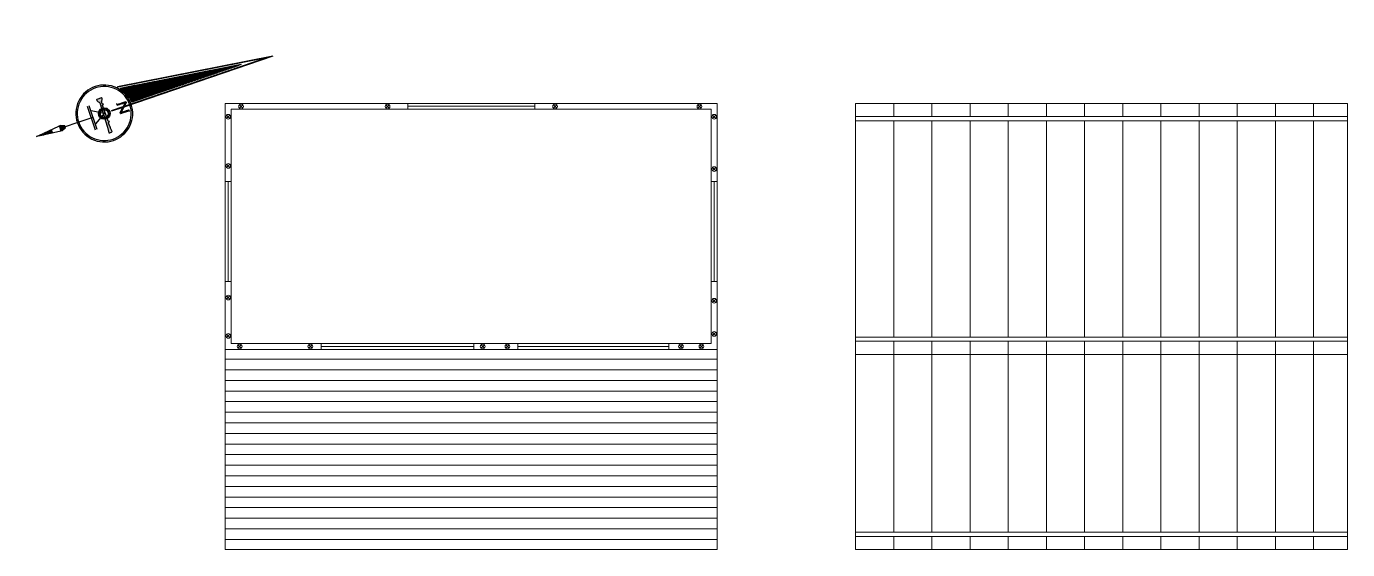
# Model space of a CAD drawing. Header units: millimetres. Extents: x -23978 to 678800, y -72710 to 21371.
# Drawn here: x 344331 to 359908, y 15131 to 21298 of the extents above; entities that cross this region are included whole.
import ezdxf

# ---------------------------------------------------------------- set-up
doc = ezdxf.new("R2010")
doc.units = ezdxf.units.MM
doc.header["$MEASUREMENT"] = 0
doc.layers.add('Hatch', color=7, linetype='Continuous', lineweight=0, true_color=0x6e6e6e)
doc.layers.add('Main', color=6, linetype='Continuous', lineweight=13)
doc.layers.add('window', color=5, linetype='Continuous', lineweight=5)
doc.layers.add('§-TEXT-SMALL', color=1, linetype='Continuous')
pattern_1 = [(45, (-1.783912, 1.672714), (-0.01160097, 0.01160097), []), (135, (-1.783912, 1.672714), (-0.01160097, -0.01160097), [])]

# ---------------------------------------------------------------- blocks, each defined once
blk = doc.blocks.new('North Arrow')
h = blk.add_hatch()
h.set_pattern_fill('ANSI37', color=0, scale=0.13125, angle=360, style=0)
h.set_pattern_definition(pattern_1)
edge = h.paths.add_edge_path()
edge.add_line((-0.029, 3.228), (-0.276, 1.411))
edge.add_arc((0, 1.065), 0.443, 93.7986, 128.5532, ccw=False)
edge.add_line((-0.029, 1.507), (-0.029, 3.228))
h = blk.add_hatch()
h.set_pattern_fill('ANSI37', color=0, scale=0.13125, angle=360, style=0)
h.set_pattern_definition(pattern_1)
h.paths.add_polyline_path([(-0.053, 1.413), (-0.066, 1.426), (-0.066, 1.288), (-0.053, 1.288)])
h = blk.add_hatch()
h.set_pattern_fill('ANSI37', color=0, scale=0.13125, angle=360, style=0)
h.set_pattern_definition(pattern_1)
h.paths.add_polyline_path([(0.079, 1.426), (0.066, 1.426), (0.066, 1.307), (0.079, 1.293)])
h = blk.add_hatch(color=0)
edge = h.paths.add_edge_path()
edge.add_line((0.292, 1.09), (0.225, 1.082))
edge.add_ellipse((0.207, 1.239), major_axis=(-0.111, 0.111), ratio=1, start_angle=136.326, end_angle=141.5741, ccw=False)
edge.add_line((0.21, 1.081), (0.151, 1.081))
edge.add_line((0.151, 1.081), (0.14, 1.1))
edge.add_line((0.14, 1.1), (0.127, 1.081))
edge.add_line((0.127, 1.081), (-0.123, 1.081))
edge.add_line((-0.123, 1.081), (-0.134, 1.1))
edge.add_line((-0.134, 1.1), (-0.147, 1.081))
edge.add_line((-0.147, 1.081), (-0.18, 1.081))
edge.add_ellipse((-0.179, 1.09), major_axis=(0.00572, 0.00572), ratio=1, start_angle=173.4626, end_angle=221.2543, ccw=False)
edge.add_line((-0.186, 1.084), (-0.186, 1.085))
edge.add_ellipse((-0.232, 1.05), major_axis=(-0.0409, 0.0409), ratio=1, start_angle=262.1925, end_angle=306.2705)
edge.add_ellipse((-0.224, 1.099), major_axis=(0.00561, 0.00561), ratio=1, start_angle=35.8654, end_angle=126.7327)
edge.add_line((-0.232, 1.1), (-0.232, 1.028))
edge.add_ellipse((-0.225, 1.029), major_axis=(-0.00527, 0.00527), ratio=1, start_angle=56.0829, end_angle=140.5202)
edge.add_line((-0.224, 1.022), (-0.224, 1.022))
edge.add_ellipse((-0.232, 1.079), major_axis=(0.0409, 0.0409), ratio=1, start_angle=233.7295, end_angle=280.4612)
edge.add_ellipse((-0.179, 1.043), major_axis=(-0.00438, 0.00438), ratio=1, start_angle=-10.8678, end_angle=11.7742, ccw=False)
edge.add_ellipse((-0.169, 1.025), major_axis=(-0.0188, 0.0188), ratio=1, start_angle=318.8055, end_angle=346.0337, ccw=False)
edge.add_line((-0.171, 1.052), (0.21, 1.046))
edge.add_line((0.21, 1.046), (0.293, 1.036))
edge.add_ellipse((0.229, 1.063), major_axis=(-0.0488, 0.0488), ratio=1, start_angle=202.2392, end_angle=247.1923)
edge.add_ellipse((0.292, 1.089), major_axis=(-0.000817, 0.000817), ratio=1, start_angle=247.1923, end_angle=318.2479)
blk.add_hatch(color=7).paths.add_polyline_path([(0.017, 0.45), (-0.017, 0.45), (-0.041, 0.391), (-0.041, 0.376), (0.041, 0.376), (0.041, 0.391)])
h = blk.add_hatch(color=7)
edge = h.paths.add_edge_path()
edge.add_ellipse((0, 0.467), major_axis=(-0.159, 0.159), ratio=1, start_angle=128.0104, end_angle=141.9896, ccw=False)
edge.add_line((-0.027, 0.244), (-0.013, 0.122))
edge.add_ellipse((0, 0.233), major_axis=(-0.0795, 0.0795), ratio=1, start_angle=128.1708, end_angle=141.8292)
edge.add_line((0.013, 0.122), (0.027, 0.244))
h = blk.add_hatch(color=7)
edge = h.paths.add_edge_path()
edge.add_ellipse((0, 0.222), major_axis=(0.0795, 0.0795), ratio=1, start_angle=218.5724, end_angle=231.4276, ccw=False)
edge.add_line((-0.013, 0.11), (0, 0))
edge.add_line((0, 0), (0.013, 0.11))
at = {"color": 0}
for p, q in [((0.003, 3.714), (-0.314, 1.378)), ((-0.003, 3.617), (-0.306, 1.385)), ((-0.003, 3.617), (-0.003, 1.379)), ((0.003, 3.714), (0.003, 1.373)), ((-0.029, 3.228), (-0.262, 1.514)), ((-0.029, 3.228), (-0.029, 1.615)), ((-0.066, 1.288), (-0.066, 1.426)), ((-0.066, 1.426), (0.066, 1.288)), ((-0.053, 1.288), (-0.053, 1.432)), ((-0.053, 1.432), (0.079, 1.293)), ((0.066, 1.288), (0.066, 1.426)), ((0.066, 1.426), (0.093, 1.426)), ((0.079, 1.293), (0.079, 1.426)), ((-0.053, 1.288), (-0.079, 1.288)), ((-0.003, 1.36), (-0.003, 1.175)), ((0.003, 1.353), (0.003, 1.175)), ((-0.232, 1.1), (-0.232, 1.028)), ((-0.224, 1.022), (-0.224, 1.022)), ((-0.186, 1.084), (-0.186, 1.085)), ((-0.147, 1.081), (-0.18, 1.081)), ((-0.171, 1.052), (0.21, 1.046)), ((-0.134, 1.1), (-0.147, 1.081)), ((-0.123, 1.081), (-0.134, 1.1)), ((0.127, 1.081), (-0.123, 1.081)), ((0, 1.065), (-0.101, 0.891)), ((-0.003, 1.081), (-0.003, 1.049)), ((0, 1.065), (0.101, 0.891)), ((0.003, 1.081), (0.003, 1.049)), ((0.14, 1.1), (0.127, 1.081)), ((0.151, 1.081), (0.14, 1.1)), ((0.21, 1.081), (0.151, 1.081)), ((0.21, 1.046), (0.293, 1.036)), ((0.292, 1.09), (0.225, 1.082)), ((-0.186, 0.886), (0.186, 0.886)), ((-0.186, 0.86), (0.186, 0.86)), ((0, 0.886), (0, 0.633))]:
    blk.add_line(p, q, dxfattribs=at)
for p, q in [((-0.244, 1.65), (-0.276, 1.411)), ((-0.029, 1.7), (-0.029, 1.507)), ((0, 0.633), (0, 0.45))]:
    blk.add_line(p, q)
at = {"color": 7}
for p, q in [((-0.017, 0.45), (-0.041, 0.391)), ((0.017, 0.45), (-0.017, 0.45)), ((0.017, 0.45), (0.041, 0.391)), ((-0.041, 0.391), (-0.041, 0.366)), ((0.041, 0.376), (-0.041, 0.376)), ((-0.013, 0.122), (-0.041, 0.366)), ((0.041, 0.366), (0.013, 0.122)), ((0.041, 0.391), (0.041, 0.366)), ((0, 0), (-0.013, 0.11)), ((0.013, 0.11), (0, 0))]:
    blk.add_line(p, q, dxfattribs=at)
at = {"color": 0}
blk.add_arc((0, 1.065), 0.443, 93.7986, 128.5532, dxfattribs=at)
for centre, major_axis, start_param, end_param in [((0, 1.065), (-0.299, 0.299), -1.570796, 4.712389), ((0, 1.065), (-0.284, 0.284), -1.570796, 4.712389), ((0, 1.065), (-0.313, 0.313), -0.022352, 0.001802), ((0, 1.065), (-0.313, 0.313), -0.695795, -0.112518), ((-0.224, 1.099), (0.00561, 0.00561), 0.62597, 2.211904), ((-0.225, 1.029), (-0.00527, 0.00527), 0.978832, 2.45254), ((-0.232, 1.079), (0.0409, 0.0409), 4.07935, 4.894971), ((-0.232, 1.05), (-0.0409, 0.0409), 4.576123, 5.345428), ((-0.179, 1.09), (0.00572, 0.00572), 3.027493, 3.861617), ((-0.179, 1.043), (-0.00438, 0.00438), -0.189679, 0.205499), ((-0.169, 1.025), (-0.0188, 0.0188), -0.71898, -0.243758), ((0, 1.065), (-0.0607, 0.0607), 1.570796326794897, 7.853981633974483), ((0, 1.065), (-0.0508, 0.0508), 3.926991, 7.068583), ((0, 1.065), (-0.0508, 0.0508), 0.785398, 3.926991), ((0.207, 1.239), (-0.111, 0.111), 2.379338, 2.470935), ((0.292, 1.089), (-0.000817, 0.000817), 4.31432, 5.554473), ((0.292, 1.089), (-0.000833, 0.000833), 4.327889, 5.540904), ((0.229, 1.063), (-0.0488, 0.0488), 3.52974, 4.31432)]:
    blk.add_ellipse(centre, major_axis=major_axis, ratio=1, start_param=start_param, end_param=end_param, dxfattribs=at)
blk.add_ellipse((0, 1.065), major_axis=(0.041, 0.041), ratio=1, dxfattribs=at)
at = {"color": 7}
for centre, major_axis, start_param, end_param in [((0, 0.467), (-0.159, 0.159), 2.234203, 2.478186), ((0, 0.233), (-0.0795, 0.0795), 2.237003, 2.475386), ((0, 0.222), (-0.0795, 0.0795), 2.244011, 2.468378)]:
    blk.add_ellipse(centre, major_axis=major_axis, ratio=1, start_param=start_param, end_param=end_param, dxfattribs=at)

msp = doc.modelspace()

# ---------------------------------------------------------------- hatches: boundary and pattern name
at = {"layer": 'Hatch'}
h = msp.add_hatch(dxfattribs=at)
h.set_pattern_fill('ANSI31', color=256, scale=1000, angle=135)
h.set_pattern_definition([(180, (6568.69, 0), (-7e-15, -125), [])])
h.paths.add_polyline_path([(347806, 17491.1), (346676, 17491.1), (346676, 15131.1), (352476, 15131.1), (352476, 17491.1), (351906, 17491.1), (350126, 17491.1), (349606, 17491.1)])

# ---------------------------------------------------------------- linework, layer by layer
at = {"layer": 'Main'}
for p, q in [((346676, 20391.1), (348826, 20391.1)), ((346676, 19471.1), (346676, 20391.1)), ((346690.1, 20214.3), (346729.2, 20253.5)), ((346690.1, 20253.5), (346729.2, 20214.3)), ((346746, 20321.1), (348826, 20321.1)), ((346746, 19471.1), (346746, 20321.1)), ((346842.7, 20335.2), (346881.9, 20374.4)), ((346842.7, 20374.4), (346881.9, 20335.2)), ((348569.2, 20335.2), (348608.4, 20374.4)), ((348569.2, 20374.4), (348608.4, 20335.2)), ((348826, 20391.1), (348826, 20321.1)), ((350326, 20391.1), (350326, 20321.1)), ((350326, 20391.1), (352476, 20391.1)), ((350326, 20321.1), (352406, 20321.1)), ((350582.7, 20335.2), (350543.5, 20374.4)), ((350582.7, 20374.4), (350543.5, 20335.2)), ((352285.6, 20335.2), (352246.4, 20374.4)), ((352285.6, 20374.4), (352246.4, 20335.2)), ((352406, 20321.1), (352406, 19471.1)), ((352420.1, 20214.3), (352459.2, 20253.5)), ((352420.1, 20253.5), (352459.2, 20214.3)), ((352476, 20391.1), (352476, 19471.1)), ((354107.6, 20391.1), (359907.6, 20391.1)), ((354107.6, 15131.1), (354107.6, 20391.1)), ((354557.6, 20236.1), (354557.6, 20391.1)), ((355007.6, 20236.1), (355007.6, 20391.1)), ((355457.6, 20236.1), (355457.6, 20391.1)), ((355907.6, 20236.1), (355907.6, 20391.1)), ((356357.6, 20236.1), (356357.6, 20391.1)), ((356807.6, 20236.1), (356807.6, 20391.1)), ((357257.6, 20236.1), (357257.6, 20391.1)), ((357707.6, 20236.1), (357707.6, 20391.1)), ((358157.6, 20236.1), (358157.6, 20391.1)), ((358607.6, 20236.1), (358607.6, 20391.1)), ((359057.6, 20236.1), (359057.6, 20391.1)), ((359507.6, 20236.1), (359507.6, 20391.1)), ((359907.6, 20391.1), (359907.6, 15131.1)), ((354107.6, 20236.1), (359907.6, 20236.1)), ((354107.6, 20186.1), (359907.6, 20186.1)), ((354557.6, 17636.1), (354557.6, 20186.1)), ((355007.6, 17636.1), (355007.6, 20186.1)), ((355457.6, 17636.1), (355457.6, 20186.1)), ((355907.6, 17636.1), (355907.6, 20186.1)), ((356357.6, 17636.1), (356357.6, 20186.1)), ((356807.6, 17636.1), (356807.6, 20186.1)), ((357257.6, 17636.1), (357257.6, 20186.1)), ((357707.6, 17636.1), (357707.6, 20186.1)), ((358157.6, 17636.1), (358157.6, 20186.1)), ((358607.6, 17636.1), (358607.6, 20186.1)), ((359057.6, 17636.1), (359057.6, 20186.1)), ((359507.6, 17636.1), (359507.6, 20186.1)), ((346691.4, 19634.9), (346730.5, 19674)), ((346691.4, 19674), (346730.5, 19634.9)), ((352420.1, 19597), (352459.2, 19636.2)), ((352420.1, 19636.2), (352459.2, 19597)), ((346746, 19471.1), (346676, 19471.1)), ((352406, 19471.1), (352476, 19471.1)), ((346676, 17491.1), (346676, 18291.1)), ((346746, 18291.1), (346676, 18291.1)), ((346746, 17561.1), (346746, 18291.1)), ((352406, 18291.1), (352476, 18291.1)), ((352406, 18291.1), (352406, 17561.1)), ((352476, 18291.1), (352476, 17491.1)), ((346691.4, 18082.8), (346730.5, 18122)), ((346691.4, 18122), (346730.5, 18082.8)), ((352420.1, 18043.8), (352459.2, 18083)), ((352420.1, 18083), (352459.2, 18043.8)), ((346691.4, 17630.7), (346730.5, 17669.9)), ((346691.4, 17669.9), (346730.5, 17630.7)), ((352420.1, 17654.4), (352459.2, 17693.6)), ((352420.1, 17693.6), (352459.2, 17654.4)), ((354107.6, 17636.1), (359907.6, 17636.1)), ((347806, 17491.1), (346676, 17491.1)), ((346676, 17491.1), (346676, 15131.1)), ((347806, 17561.1), (346746, 17561.1)), ((346825.3, 17506.9), (346864.4, 17546.1)), ((346825.3, 17546.1), (346864.4, 17506.9)), ((347658.7, 17506.9), (347697.9, 17546.1)), ((347658.7, 17546.1), (347697.9, 17506.9)), ((347806, 17561.1), (347806, 17491.1)), ((350126, 17561.1), (349606, 17561.1)), ((349606, 17561.1), (349606, 17491.1)), ((350126, 17491.1), (349606, 17491.1)), ((349690.6, 17506.9), (349729.8, 17546.1)), ((349690.6, 17546.1), (349729.8, 17506.9)), ((349982.2, 17506.9), (350021.4, 17546.1)), ((349982.2, 17546.1), (350021.4, 17506.9)), ((350126, 17561.1), (350126, 17491.1)), ((352406, 17561.1), (351906, 17561.1)), ((351906, 17561.1), (351906, 17491.1)), ((352476, 17491.1), (351906, 17491.1)), ((352028.4, 17506.9), (352067.6, 17546.1)), ((352028.4, 17546.1), (352067.6, 17506.9)), ((352270.3, 17506.9), (352309.5, 17546.1)), ((352270.3, 17546.1), (352309.5, 17506.9)), ((352476, 15131.1), (352476, 17491.1)), ((354107.6, 17586.1), (359907.6, 17586.1)), ((354557.6, 15336.1), (354557.6, 17586.1)), ((355007.6, 15336.1), (355007.6, 17586.1)), ((355457.6, 15336.1), (355457.6, 17586.1)), ((355907.6, 15336.1), (355907.6, 17586.1)), ((356357.6, 15336.1), (356357.6, 17586.1)), ((356807.6, 15336.1), (356807.6, 17586.1)), ((357257.6, 15336.1), (357257.6, 17586.1)), ((357707.6, 15336.1), (357707.6, 17586.1)), ((358157.6, 15336.1), (358157.6, 17586.1)), ((358607.6, 15336.1), (358607.6, 17586.1)), ((359057.6, 15336.1), (359057.6, 17586.1)), ((359507.6, 15336.1), (359507.6, 17586.1)), ((354107.6, 17431.1), (359907.6, 17431.1)), ((359907.6, 15336.1), (354107.6, 15336.1)), ((359907.6, 15286.1), (354107.6, 15286.1)), ((354557.6, 15131.1), (354557.6, 15286.1)), ((355007.6, 15131.1), (355007.6, 15286.1)), ((355457.6, 15131.1), (355457.6, 15286.1)), ((355907.6, 15131.1), (355907.6, 15286.1)), ((356357.6, 15131.1), (356357.6, 15286.1)), ((356807.6, 15131.1), (356807.6, 15286.1)), ((357257.6, 15131.1), (357257.6, 15286.1)), ((357707.6, 15131.1), (357707.6, 15286.1)), ((358157.6, 15131.1), (358157.6, 15286.1)), ((358607.6, 15131.1), (358607.6, 15286.1)), ((359057.6, 15131.1), (359057.6, 15286.1)), ((359507.6, 15131.1), (359507.6, 15286.1)), ((346676, 15131.1), (352476, 15131.1)), ((359907.6, 15131.1), (354107.6, 15131.1))]:
    msp.add_line(p, q, dxfattribs=at)
for centre in [(346709.6, 20233.9), (346862.3, 20354.8), (348588.8, 20354.8), (350563.1, 20354.8), (352266, 20354.8), (352439.6, 20233.9), (346711, 19654.5), (352439.6, 19616.6), (346711, 18102.4), (352439.6, 18063.4), (346711, 17650.3), (352439.6, 17674), (346844.9, 17526.5), (347678.3, 17526.5), (349710.2, 17526.5), (350001.8, 17526.5), (352048, 17526.5), (352289.9, 17526.5)]:
    msp.add_circle(centre, 27.7, dxfattribs=at)
at = {"layer": 'window'}
for p, q in [((348826, 20391.1), (350326, 20391.1)), ((348826, 20356.1), (350326, 20356.1)), ((350326, 20321.1), (348826, 20321.1)), ((346676, 18291.1), (346676, 19471.1)), ((346711, 18291.1), (346711, 19471.1)), ((346746, 18291.1), (346746, 19471.1)), ((352406, 19471.1), (352406, 18291.1)), ((352441, 19471.1), (352441, 18291.1)), ((352476, 19471.1), (352476, 18291.1)), ((347806, 17561.1), (349606, 17561.1)), ((347806, 17526.1), (349606, 17526.1)), ((349606, 17491.1), (347806, 17491.1)), ((350126, 17561.1), (351906, 17561.1)), ((351906, 17526.1), (350126, 17526.1)), ((350126, 17491.1), (351906, 17491.1))]:
    msp.add_line(p, q, dxfattribs=at)

# ---------------------------------------------------------------- block references
at = {"layer": '§-TEXT-SMALL', "xscale": 792.9251317759545, "yscale": 792.9251317759545, "zscale": 792.9251317759545, "rotation": 288.849643002723}
msp.add_blockref('North Arrow', (344449.5, 19998.6), dxfattribs=at)

doc.saveas('drawing.dxf')
